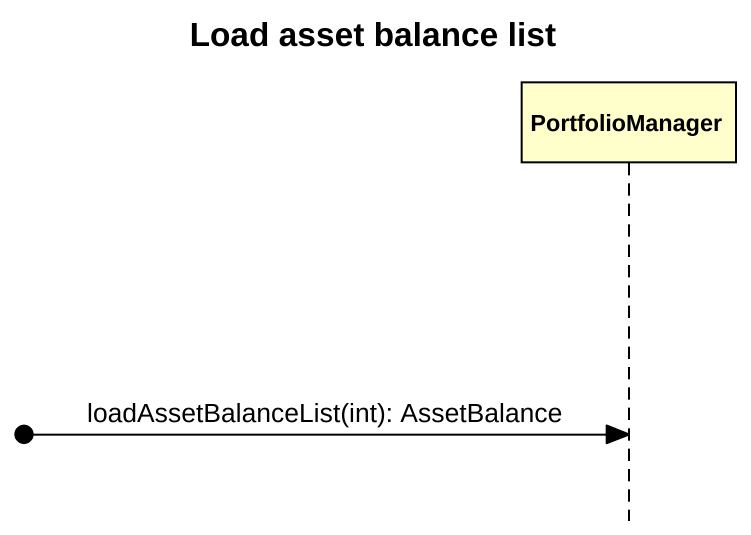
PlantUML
@startuml
title Load asset balance list
hide footbox
participant PortfolioManager

[o-> PortfolioManager : loadAssetBalanceList(int): AssetBalance
@enduml
